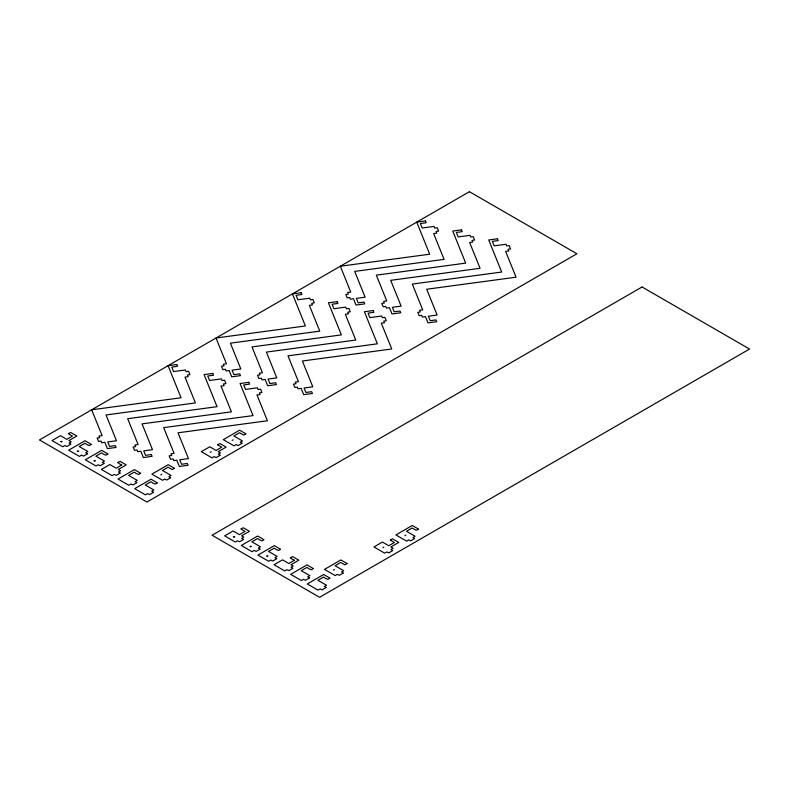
<?xml version="1.0" encoding="UTF-8"?>
<svg xmlns="http://www.w3.org/2000/svg" width="789" height="789" viewBox="0 0 789 789"><rect width="100%" height="100%" fill="white"/><g stroke="black" fill="none" stroke-linecap="round" stroke-linejoin="round"><path stroke-width="1.18" d="M68.436 433.565L70.675 432.48L76.839 436.021L68.939 440.578L71.197 441.889L69.077 443.102L70.714 444.069M70.704 444.276L66.868 446.485L64.846 445.548L62.735 446.771L52.015 440.578L60.477 435.696L66.818 439.365L72.47 436.1L71.276 435.42A3.195 1.844 0 0 1 69.708 434.512L68.436 433.753M91.169 444.503L89.187 445.617L87.638 444.868A3.195 1.844 0 0 1 86.07 443.96L84.877 443.27L79.235 446.525L87.845 451.495L85.725 452.718L87.362 453.685M87.352 453.882L83.516 456.101L81.494 455.164L79.373 456.387L68.653 450.194L85.025 440.745L91.169 444.315M107.817 454.109L105.834 455.223L104.286 454.474A3.195 1.844 0 0 1 102.718 453.567L101.525 452.876L95.883 456.141L104.493 461.111L102.373 462.324L104.01 463.291M103.99 463.498L100.164 465.707L98.142 464.77L96.021 465.993L85.301 459.8L101.663 450.351L107.817 453.931M117.817 462.433L120.056 461.348L126.22 464.889L118.32 469.445L120.579 470.747L118.458 471.97L120.096 472.936M120.056 473.163L116.279 475.343L114.227 474.416L112.117 475.639L101.396 469.445L109.858 464.563L116.21 468.222L121.851 464.968L120.855 464.396A3.195 1.844 0 0 1 118.892 463.261L117.857 462.66M140.511 473.41L138.598 474.475L137.217 473.844A3.195 1.844 0 0 1 135.254 472.71L134.258 472.138L128.617 475.392L137.227 480.363L135.106 481.586L136.744 482.552M136.704 482.779L132.927 484.959L130.875 484.022L128.765 485.245L118.044 479.061L134.406 469.613L140.55 473.183M157.159 483.026L155.216 484.091L153.865 483.45A3.195 1.844 0 0 1 151.902 482.316L150.906 481.744L145.265 485.008L153.875 489.969L151.754 491.192L153.391 492.158M153.342 492.385L149.565 494.565L147.523 493.638L145.403 494.861L134.682 488.667L151.054 479.219L157.198 482.799M174.32 468.469L172.15 469.524L168.077 467.196L162.435 470.451L171.035 475.422L168.915 476.645L170.552 477.611M170.513 477.838L166.706 480.018L164.684 479.081L162.573 480.304L151.853 474.12L168.215 464.672L174.359 468.242M217.725 444.661L219.973 443.576L226.137 447.116L218.237 451.673L220.486 452.985L218.375 454.198L220.013 455.164M219.993 455.371L216.166 457.581L214.144 456.644L212.024 457.867L201.303 451.673L209.766 446.791L216.117 450.46L221.758 447.195L217.725 444.848M245.764 433.97L243.623 435.064L239.491 432.727L233.85 435.982L242.45 440.952L240.339 442.175L241.976 443.142M241.957 443.339L238.1 445.558L236.108 444.611L233.988 445.834L223.267 439.651L239.629 430.202L245.783 433.772M241.059 528.857L243.308 527.762L249.472 531.303L241.572 535.869L243.821 537.171L241.71 538.394L243.347 539.36M243.328 539.558L239.521 541.767L237.479 540.84L235.359 542.053L224.638 535.869L233.1 530.977L239.452 534.646L245.093 531.391L243.909 530.701A3.195 1.844 0 0 1 242.331 529.794L241.069 529.054M263.782 539.804L261.81 540.899L260.271 540.149A3.195 1.844 0 0 1 258.693 539.242L257.51 538.552L251.869 541.816L260.469 546.777L258.358 548L259.995 548.966M259.995 549.154L256.139 551.383L254.127 550.446L252.007 551.669L241.286 545.475L257.648 536.027L263.802 539.607M280.45 549.4L278.399 550.515L276.919 549.755A3.195 1.844 0 0 1 275.341 548.848L274.158 548.168L268.516 551.422L277.117 556.393L275.006 557.616L276.633 558.582M276.633 558.76L272.787 560.989L270.765 560.052L268.654 561.275L257.934 555.091L274.296 545.643L280.45 549.213M290.441 557.715L292.689 556.63L298.853 560.17L290.954 564.737L293.212 566.038L291.092 567.261L292.729 568.228M292.68 568.455L288.882 570.634L286.861 569.697L284.74 570.92L274.02 564.737L282.492 559.845L288.833 563.514L294.475 560.249L293.488 559.677A3.195 1.844 0 0 1 291.516 558.543L290.441 557.902M313.134 568.701L311.201 569.766L309.85 569.125A3.195 1.844 0 0 1 307.888 567.991L306.891 567.419L301.25 570.674L309.85 575.645L307.74 576.867L309.377 577.834M309.327 578.061L305.53 580.25L303.509 579.313L301.388 580.536L290.668 574.343L307.029 564.894L313.184 568.465M329.782 578.307L327.839 579.373L326.498 578.741A3.195 1.844 0 0 1 324.526 577.607L323.539 577.035L317.898 580.29L326.498 585.26L324.387 586.483L326.015 587.45M326.015 587.627L322.168 589.856L320.156 588.919L318.036 590.142L307.315 583.959L323.677 574.51L329.832 578.081M346.982 563.731L344.832 564.816L340.7 562.478L335.059 565.733L343.669 570.703L341.548 571.926L343.185 572.893M343.176 573.09L339.359 575.299L337.317 574.372L335.197 575.595L324.476 569.402L340.848 559.953L346.992 563.524M390.358 539.942L392.597 538.857L398.761 542.398L390.861 546.964L393.119 548.266L390.999 549.489L392.636 550.456M392.626 550.653L388.819 552.862L386.768 551.935L384.657 553.148L373.937 546.964L382.399 542.073L388.75 545.741L394.392 542.487L390.368 540.149M418.397 529.261L416.217 530.346L412.124 528.009L406.473 531.263L415.083 536.234L412.963 537.457L414.6 538.423M414.56 538.65L410.803 540.82L408.732 539.903L406.621 541.126L395.9 534.932L412.262 525.484L418.407 529.054M160.778 474.87L161.775 474.297M210.229 452.432L211.225 451.86M232.193 440.41L233.189 439.828M333.412 570.161L334.398 569.589M382.862 547.724L383.858 547.152M404.826 535.692L405.822 535.12M62.104 441.445L61.552 441.455A1.193 0.69 0 0 0 61.138 441.445M78.742 451.061L78.2 451.061A1.193 0.69 0 0 0 77.776 451.061M95.39 460.668L94.848 460.668A1.193 0.69 0 0 0 94.424 460.668M234.727 536.737L234.136 536.737A1.193 0.69 0 0 0 233.761 536.727M251.336 546.353L250.784 546.343A1.193 0.69 0 0 0 250.409 546.343M267.984 555.959L267.432 555.959A1.193 0.69 0 0 0 267.057 555.949M233.347 536.816L234.185 537.299M249.995 546.432L250.833 546.915M266.633 556.038L267.471 556.521M60.714 441.534L61.552 442.018M77.361 451.14L78.2 451.624M94.009 460.756L94.848 461.24M469.425 191.707L39.45 439.946L146.941 502.011L576.917 253.762L469.425 191.707M642.059 286.989L212.083 535.238L319.575 597.293L749.55 349.054L642.059 286.989M425.488 220.95L416.74 222.123L429.699 254.206L340.325 266.238L350.75 292.038L347.643 292.453L348.324 294.139L345.799 294.475L347.16 297.847L349.685 297.502L350.365 299.189L353.472 298.765L356.007 305.047L364.755 303.873L364.025 302.079L358.196 302.858L356.381 298.37L365.129 297.197L354.705 271.396L444.079 259.364L433.654 233.564L436.761 233.149L436.08 231.463L438.605 231.128L437.254 227.755L434.719 228.1L434.049 226.413L422.194 228.011L420.379 223.524L426.208 222.745L425.488 220.95M461.476 229.865L452.728 231.039L465.688 263.122L376.323 275.164L386.748 300.954L383.632 301.378L384.312 303.055L381.787 303.4L383.148 306.763L385.673 306.428L386.354 308.104L389.46 307.69L392.005 313.973L400.743 312.789L400.013 310.994L394.184 311.783L392.38 307.296L401.118 306.122L390.693 280.322L480.067 268.29L469.642 242.489L472.759 242.065L472.078 240.389L474.603 240.043L473.242 236.68L470.717 237.016L470.037 235.339L458.182 236.937L456.367 232.449L462.196 231.66L461.476 229.865M497.464 238.791L488.726 239.964L501.686 272.047L412.312 284.079L422.736 309.88L419.63 310.294L420.31 311.98L417.776 312.326L419.137 315.689L421.661 315.344L422.342 317.03L425.449 316.606L427.993 322.888L436.731 321.715L436.011 319.92L430.183 320.709L428.368 316.221L437.106 315.038L426.691 289.238L516.055 277.205L505.641 251.405L508.747 250.991L508.067 249.304L510.591 248.969L509.23 245.596L506.706 245.941L506.025 244.255L494.17 245.852L492.366 241.365L498.194 240.586L497.464 238.791M301.171 292.709L292.433 293.893L305.392 325.975L216.018 338.008L226.443 363.808L223.336 364.222L224.017 365.909L221.492 366.244L222.853 369.617L225.378 369.272L226.058 370.958L229.165 370.534L231.7 376.817L240.448 375.643L239.718 373.848L233.889 374.627L232.074 370.14L240.823 368.966L230.398 343.166L319.772 331.133L309.347 305.333L312.454 304.919L311.773 303.232L314.298 302.887L312.937 299.524L310.412 299.869L309.732 298.183L297.887 299.781L296.072 295.293L301.901 294.504L301.171 292.709M337.169 301.635L328.421 302.808L341.381 334.891L252.016 346.923L262.431 372.724L259.325 373.148L260.005 374.824L257.48 375.169L258.841 378.533L261.366 378.197L262.047 379.874L265.153 379.46L267.688 385.742L276.436 384.559L275.706 382.764L269.877 383.553L268.073 379.065L276.811 377.892L266.386 352.091L355.76 340.049L345.335 314.259L348.442 313.835L347.762 312.158L350.296 311.813L348.935 308.45L346.41 308.785L345.73 307.108L333.875 308.706L332.061 304.219L337.889 303.43L337.169 301.635M373.158 310.56L364.41 311.734L377.379 343.817L288.005 355.849L298.429 381.649L295.313 382.063L295.993 383.75L293.469 384.085L294.83 387.458L297.354 387.113L298.035 388.799L301.142 388.375L303.686 394.658L312.424 393.484L311.704 391.689L305.876 392.468L304.061 387.991L312.799 386.807L302.374 361.007L391.748 348.975L381.324 323.174L384.44 322.76L383.76 321.074L386.285 320.738L384.924 317.365L382.399 317.711L381.718 316.024L369.863 317.622L368.049 313.134L373.878 312.355L373.158 310.56M176.835 364.498L168.087 365.682L181.056 397.764L91.682 409.797L102.106 435.597L98.99 436.011L99.67 437.698L97.146 438.033L98.507 441.396L101.031 441.061L101.712 442.747L104.819 442.323L107.363 448.606L116.101 447.432L115.381 445.637L109.553 446.416L107.738 441.929L116.476 440.755L106.051 414.955L195.425 402.923L185.001 377.122L188.117 376.698L187.437 375.022L189.962 374.676L188.601 371.313L186.076 371.658L185.395 369.972L173.541 371.57L171.726 367.082L177.555 366.293L176.835 364.498M212.823 373.424L204.085 374.597L217.044 406.68L127.67 418.712L138.095 444.513L134.988 444.937L135.669 446.613L133.134 446.959L134.495 450.322L137.02 449.977L137.7 451.663L140.817 451.249L143.351 457.531L152.09 456.348L151.37 454.553L145.541 455.342L143.726 450.854L152.474 449.671L142.05 423.88L231.414 411.838L220.999 386.038L224.106 385.624L223.425 383.937L225.95 383.602L224.589 380.239L222.064 380.574L221.384 378.898L209.539 380.485L207.724 375.998L213.553 375.219L212.823 373.424M248.811 382.34L240.073 383.523L253.032 415.606L163.658 427.638L174.083 453.438L170.976 453.853L171.657 455.539L169.132 455.874L170.493 459.247L173.018 458.902L173.698 460.589L176.805 460.165L179.34 466.447L188.088 465.273L187.358 463.478L181.529 464.257L179.714 459.77L188.463 458.596L178.038 432.796L267.412 420.764L256.987 394.964L260.094 394.549L259.413 392.863L261.938 392.518L260.577 389.155L258.052 389.5L257.372 387.813L245.527 389.411L243.712 384.924L249.541 384.135L248.811 382.34"/></g></svg>
